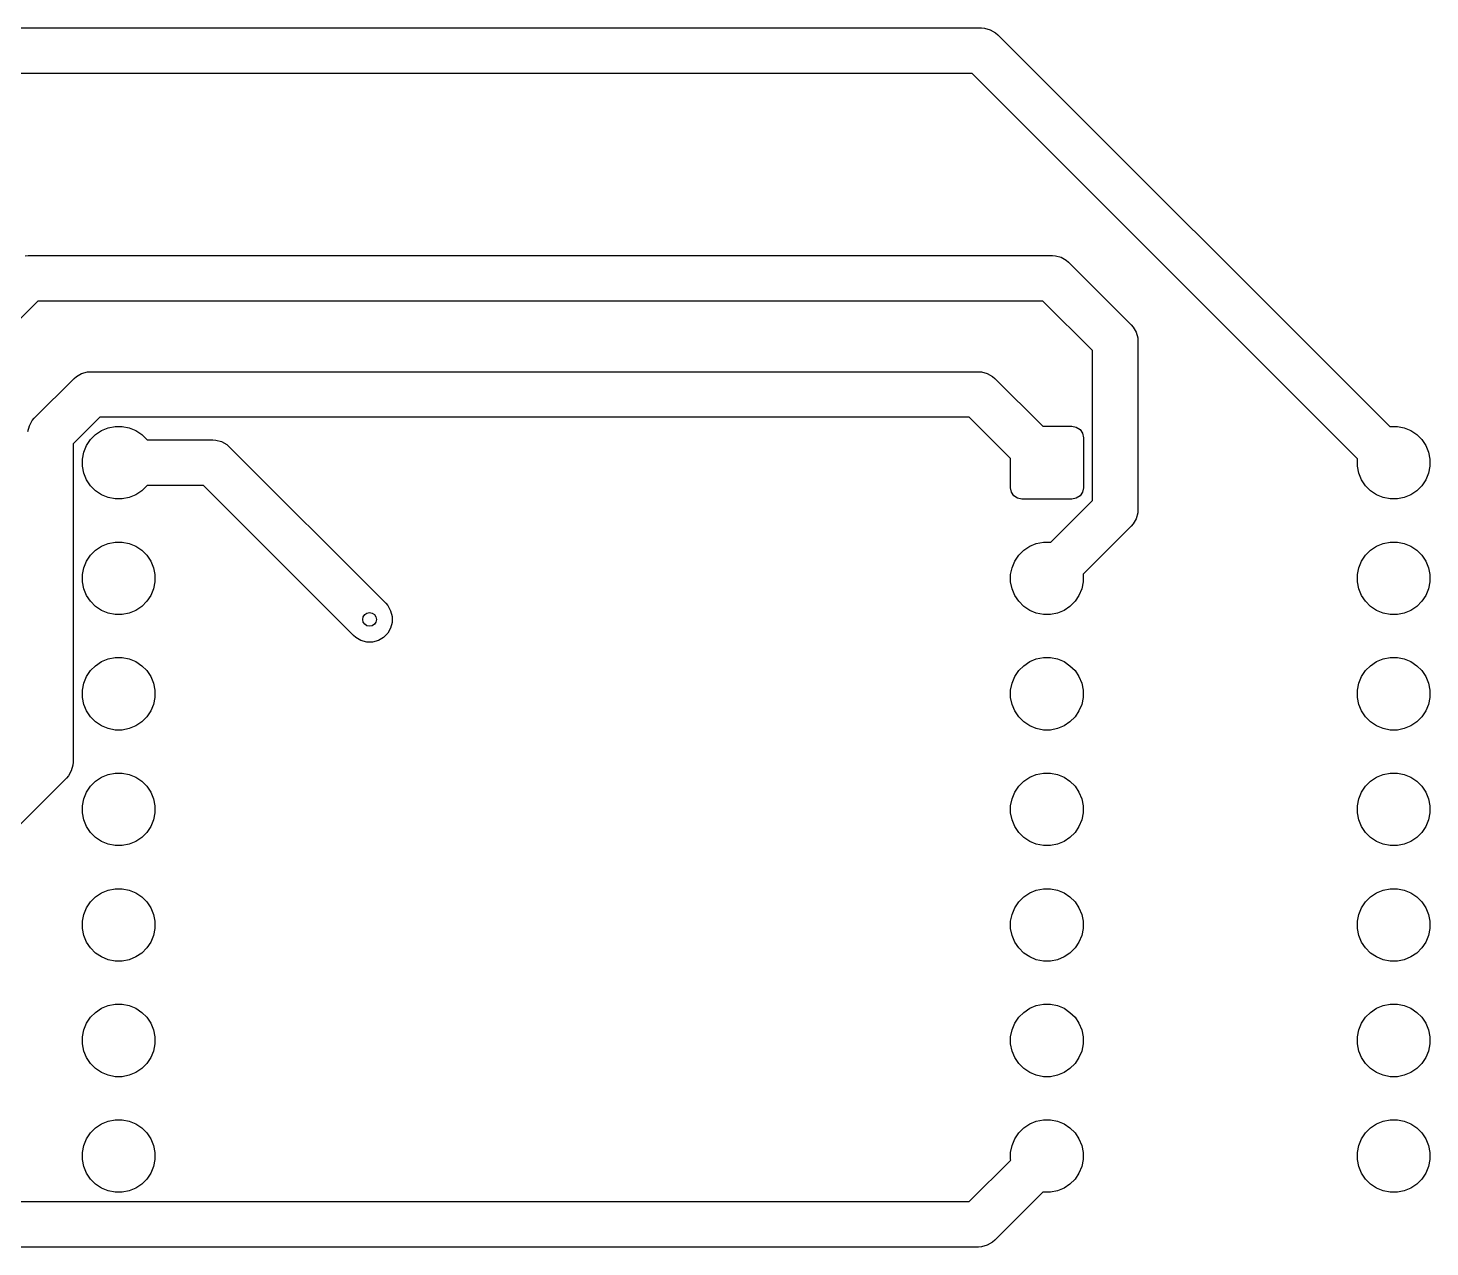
# Model space of a CAD drawing. Header units: inches. Extents: x 4.5 to 6.92, y -4.64 to -2.44.
# Drawn here: x 5.708 to 6.921, y -3.496 to -2.441 of the extents above; entities that cross this region are included whole.
import ezdxf

# ---------------------------------------------------------------- set-up
doc = ezdxf.new("R2010")
doc.units = ezdxf.units.IN
doc.header["$MEASUREMENT"] = 0
doc.layers.add('B.Cu', color=153, linetype='CONTINUOUS', true_color=0x4d7fc4)

msp = doc.modelspace()

# ---------------------------------------------------------------- linework, layer by layer
at = {"layer": 'B.Cu', "linetype": 'CONTINUOUS'}
for p, q in [((5.315, -2.4409), (6.5333, -2.4409)), ((6.5333, -2.4409), (6.5358, -2.4411)), ((6.5358, -2.4411), (6.5358, -2.4411)), ((6.5358, -2.4411), (6.5408, -2.4424)), ((6.5408, -2.4424), (6.5453, -2.445)), ((6.5453, -2.445), (6.5453, -2.445)), ((6.5453, -2.445), (6.5472, -2.4467)), ((6.5472, -2.4467), (6.8863, -2.7859)), ((6.5251, -2.4803), (5.3231, -2.4803)), ((6.8585, -2.8137), (6.5251, -2.4803)), ((5.7061, -2.638), (5.7087, -2.6378)), ((5.7087, -2.6378), (6.5945, -2.6378)), ((6.5945, -2.6378), (6.5971, -2.638)), ((6.5971, -2.638), (6.5971, -2.638)), ((6.5971, -2.638), (6.602, -2.6393)), ((6.602, -2.6393), (6.6065, -2.6419)), ((6.6065, -2.6419), (6.6065, -2.6419)), ((6.6065, -2.6419), (6.6084, -2.6436)), ((6.6084, -2.6436), (6.6627, -2.6979)), ((5.7168, -2.6772), (5.5656, -2.8284)), ((6.5863, -2.6772), (5.7168, -2.6772)), ((6.6291, -2.72), (6.5863, -2.6772)), ((6.6627, -2.6979), (6.6644, -2.6998)), ((6.6644, -2.6998), (6.6644, -2.6998)), ((6.6644, -2.6998), (6.667, -2.7043)), ((6.667, -2.7043), (6.667, -2.7043)), ((6.667, -2.7043), (6.6683, -2.7092)), ((6.6683, -2.7092), (6.6683, -2.7092)), ((6.6683, -2.7092), (6.6685, -2.7118)), ((6.6685, -2.7118), (6.6685, -2.8581)), ((6.6291, -2.8499), (6.6291, -2.72)), ((5.7504, -2.7425), (5.7548, -2.7399)), ((5.7548, -2.7399), (5.7598, -2.7386)), ((5.7598, -2.7386), (5.7623, -2.7384)), ((5.7598, -2.7386), (5.7598, -2.7386)), ((5.7623, -2.7384), (6.5307, -2.7384)), ((6.5307, -2.7384), (6.5333, -2.7386)), ((6.5333, -2.7386), (6.5333, -2.7386)), ((6.5333, -2.7386), (6.5382, -2.7399)), ((6.5382, -2.7399), (6.5427, -2.7425)), ((5.7138, -2.7787), (5.7484, -2.7442)), ((5.7484, -2.7442), (5.7504, -2.7425)), ((5.7504, -2.7425), (5.7504, -2.7425)), ((6.5427, -2.7425), (6.5427, -2.7425)), ((6.5427, -2.7425), (6.5446, -2.7442)), ((6.5446, -2.7442), (6.5861, -2.7856)), ((5.7082, -2.7901), (5.7096, -2.7851)), ((5.7096, -2.7851), (5.7121, -2.7807)), ((5.7121, -2.7807), (5.7138, -2.7787)), ((5.7121, -2.7807), (5.7121, -2.7807)), ((5.7705, -2.7778), (5.7474, -2.8008)), ((6.5226, -2.7778), (5.7705, -2.7778)), ((5.772, -2.7893), (5.7777, -2.787)), ((5.7777, -2.787), (5.7837, -2.7858)), ((5.7837, -2.7858), (5.7899, -2.7858)), ((5.7899, -2.7858), (5.796, -2.787)), ((5.796, -2.787), (5.8017, -2.7893)), ((6.5583, -2.8135), (6.5226, -2.7778)), ((6.5861, -2.7856), (6.6114, -2.7856)), ((6.6114, -2.7856), (6.6152, -2.7864)), ((6.6152, -2.7864), (6.6184, -2.7885)), ((6.6184, -2.7885), (6.6205, -2.7917)), ((6.8863, -2.7859), (6.8867, -2.7858)), ((6.8867, -2.7858), (6.8929, -2.7858)), ((6.8929, -2.7858), (6.8989, -2.787)), ((6.8989, -2.787), (6.9046, -2.7893)), ((5.7474, -2.8008), (5.7474, -3.0762)), ((5.759, -2.8023), (5.7625, -2.7971)), ((5.7625, -2.7971), (5.7668, -2.7928)), ((5.7668, -2.7928), (5.772, -2.7893)), ((5.8017, -2.7893), (5.8068, -2.7928)), ((5.8068, -2.7928), (5.8112, -2.7971)), ((5.8112, -2.7971), (5.8114, -2.7974)), ((5.8114, -2.7974), (5.8683, -2.7974)), ((5.8683, -2.7974), (5.8709, -2.7976)), ((5.8709, -2.7976), (5.8709, -2.7976)), ((5.8709, -2.7976), (5.8758, -2.7989)), ((5.8758, -2.7989), (5.8803, -2.8015)), ((6.6205, -2.7917), (6.6213, -2.7955)), ((6.6213, -2.7955), (6.6213, -2.8388)), ((6.9046, -2.7893), (6.9097, -2.7928)), ((6.9097, -2.7928), (6.9141, -2.7971)), ((6.9141, -2.7971), (6.9175, -2.8023)), ((5.7555, -2.814), (5.7567, -2.808)), ((5.7567, -2.808), (5.759, -2.8023)), ((5.8803, -2.8015), (5.8803, -2.8015)), ((5.8803, -2.8015), (5.8822, -2.8032)), ((5.8822, -2.8032), (6.0179, -2.9388)), ((6.9175, -2.8023), (6.9199, -2.808)), ((6.9199, -2.808), (6.9211, -2.814)), ((5.7555, -2.8202), (5.7555, -2.814)), ((5.7567, -2.8263), (5.7555, -2.8202)), ((6.5583, -2.8388), (6.5583, -2.8135)), ((6.8584, -2.814), (6.8585, -2.8137)), ((6.8584, -2.8202), (6.8584, -2.814)), ((6.8596, -2.8263), (6.8584, -2.8202)), ((6.9211, -2.8202), (6.9199, -2.8263)), ((6.9211, -2.814), (6.9211, -2.8202)), ((5.759, -2.832), (5.7567, -2.8263)), ((5.7625, -2.8371), (5.759, -2.832)), ((5.7668, -2.8415), (5.7625, -2.8371)), ((5.8112, -2.8371), (5.8068, -2.8415)), ((5.8114, -2.8368), (5.8112, -2.8371)), ((5.8602, -2.8368), (5.8114, -2.8368)), ((5.99, -2.9667), (5.8602, -2.8368)), ((6.862, -2.832), (6.8596, -2.8263)), ((6.8654, -2.8371), (6.862, -2.832)), ((6.8698, -2.8415), (6.8654, -2.8371)), ((6.9141, -2.8371), (6.9097, -2.8415)), ((6.9175, -2.832), (6.9141, -2.8371)), ((6.9199, -2.8263), (6.9175, -2.832)), ((5.772, -2.8449), (5.7668, -2.8415)), ((5.7777, -2.8473), (5.772, -2.8449)), ((5.7837, -2.8485), (5.7777, -2.8473)), ((5.7899, -2.8485), (5.7837, -2.8485)), ((5.796, -2.8473), (5.7899, -2.8485)), ((5.8017, -2.8449), (5.796, -2.8473)), ((5.8068, -2.8415), (5.8017, -2.8449)), ((6.559, -2.8425), (6.5583, -2.8388)), ((6.5612, -2.8457), (6.559, -2.8425)), ((6.5643, -2.8479), (6.5612, -2.8457)), ((6.5681, -2.8486), (6.5643, -2.8479)), ((6.6114, -2.8486), (6.5681, -2.8486)), ((6.6152, -2.8479), (6.6114, -2.8486)), ((6.6184, -2.8457), (6.6152, -2.8479)), ((6.6205, -2.8425), (6.6184, -2.8457)), ((6.6213, -2.8388), (6.6205, -2.8425)), ((6.8749, -2.8449), (6.8698, -2.8415)), ((6.8806, -2.8473), (6.8749, -2.8449)), ((6.8867, -2.8485), (6.8806, -2.8473)), ((6.8929, -2.8485), (6.8867, -2.8485)), ((6.8989, -2.8473), (6.8929, -2.8485)), ((6.9046, -2.8449), (6.8989, -2.8473)), ((6.9097, -2.8415), (6.9046, -2.8449)), ((6.5932, -2.8859), (6.6291, -2.8499)), ((6.6683, -2.8606), (6.667, -2.8656)), ((6.6685, -2.8581), (6.6683, -2.8606)), ((6.6683, -2.8606), (6.6683, -2.8606)), ((6.6627, -2.872), (6.621, -2.9137)), ((6.6644, -2.8701), (6.6627, -2.872)), ((6.667, -2.8656), (6.6644, -2.8701)), ((6.6644, -2.8701), (6.6644, -2.8701)), ((5.7777, -2.887), (5.7837, -2.8858)), ((5.7837, -2.8858), (5.7899, -2.8858)), ((5.7899, -2.8858), (5.796, -2.887)), ((6.5806, -2.887), (6.5867, -2.8858)), ((6.5867, -2.8858), (6.5929, -2.8858)), ((6.5929, -2.8858), (6.5932, -2.8859)), ((6.8806, -2.887), (6.8867, -2.8858)), ((6.8867, -2.8858), (6.8929, -2.8858)), ((6.8929, -2.8858), (6.8989, -2.887)), ((5.759, -2.9023), (5.7625, -2.8971)), ((5.7625, -2.8971), (5.7668, -2.8928)), ((5.7668, -2.8928), (5.772, -2.8893)), ((5.772, -2.8893), (5.7777, -2.887)), ((5.796, -2.887), (5.8017, -2.8893)), ((5.8017, -2.8893), (5.8068, -2.8928)), ((5.8068, -2.8928), (5.8112, -2.8971)), ((5.8112, -2.8971), (5.8146, -2.9023)), ((6.562, -2.9023), (6.5654, -2.8971)), ((6.5654, -2.8971), (6.5698, -2.8928)), ((6.5698, -2.8928), (6.5749, -2.8893)), ((6.5749, -2.8893), (6.5806, -2.887)), ((6.862, -2.9023), (6.8654, -2.8971)), ((6.8654, -2.8971), (6.8698, -2.8928)), ((6.8698, -2.8928), (6.8749, -2.8893)), ((6.8749, -2.8893), (6.8806, -2.887)), ((6.8989, -2.887), (6.9046, -2.8893)), ((6.9046, -2.8893), (6.9097, -2.8928)), ((6.9097, -2.8928), (6.9141, -2.8971)), ((6.9141, -2.8971), (6.9175, -2.9023)), ((5.7555, -2.914), (5.7567, -2.908)), ((5.7567, -2.908), (5.759, -2.9023)), ((5.8146, -2.9023), (5.817, -2.908)), ((5.817, -2.908), (5.8182, -2.914)), ((6.5584, -2.914), (6.5596, -2.908)), ((6.5596, -2.908), (6.562, -2.9023)), ((6.8584, -2.914), (6.8596, -2.908)), ((6.8596, -2.908), (6.862, -2.9023)), ((6.9175, -2.9023), (6.9199, -2.908)), ((6.9199, -2.908), (6.9211, -2.914)), ((5.7555, -2.9202), (5.7555, -2.914)), ((5.7567, -2.9263), (5.7555, -2.9202)), ((5.8182, -2.9202), (5.817, -2.9263)), ((5.8182, -2.914), (5.8182, -2.9202)), ((6.5584, -2.9202), (6.5584, -2.914)), ((6.5596, -2.9263), (6.5584, -2.9202)), ((6.6211, -2.9202), (6.6199, -2.9263)), ((6.621, -2.9137), (6.6211, -2.914)), ((6.6211, -2.914), (6.6211, -2.9202)), ((6.8584, -2.9202), (6.8584, -2.914)), ((6.8596, -2.9263), (6.8584, -2.9202)), ((6.9211, -2.9202), (6.9199, -2.9263)), ((6.9211, -2.914), (6.9211, -2.9202)), ((5.759, -2.932), (5.7567, -2.9263)), ((5.7625, -2.9371), (5.759, -2.932)), ((5.8146, -2.932), (5.8112, -2.9371)), ((5.817, -2.9263), (5.8146, -2.932)), ((6.562, -2.932), (6.5596, -2.9263)), ((6.5654, -2.9371), (6.562, -2.932)), ((6.6175, -2.932), (6.6141, -2.9371)), ((6.6199, -2.9263), (6.6175, -2.932)), ((6.862, -2.932), (6.8596, -2.9263)), ((6.8654, -2.9371), (6.862, -2.932)), ((6.9175, -2.932), (6.9141, -2.9371)), ((6.9199, -2.9263), (6.9175, -2.932)), ((5.7668, -2.9415), (5.7625, -2.9371)), ((5.772, -2.9449), (5.7668, -2.9415)), ((5.7777, -2.9473), (5.772, -2.9449)), ((5.8017, -2.9449), (5.796, -2.9473)), ((5.8068, -2.9415), (5.8017, -2.9449)), ((5.8112, -2.9371), (5.8068, -2.9415)), ((6.0179, -2.9388), (6.0196, -2.9408)), ((6.0196, -2.9408), (6.0221, -2.9452)), ((6.0221, -2.9452), (6.0235, -2.9502)), ((6.5698, -2.9415), (6.5654, -2.9371)), ((6.5749, -2.9449), (6.5698, -2.9415)), ((6.5806, -2.9473), (6.5749, -2.9449)), ((6.6046, -2.9449), (6.5989, -2.9473)), ((6.6097, -2.9415), (6.6046, -2.9449)), ((6.6141, -2.9371), (6.6097, -2.9415)), ((6.8698, -2.9415), (6.8654, -2.9371)), ((6.8749, -2.9449), (6.8698, -2.9415)), ((6.8806, -2.9473), (6.8749, -2.9449)), ((6.9046, -2.9449), (6.8989, -2.9473)), ((6.9097, -2.9415), (6.9046, -2.9449)), ((6.9141, -2.9371), (6.9097, -2.9415)), ((5.7837, -2.9485), (5.7777, -2.9473)), ((5.7899, -2.9485), (5.7837, -2.9485)), ((5.796, -2.9473), (5.7899, -2.9485)), ((6.0235, -2.9553), (6.0221, -2.9603)), ((6.0235, -2.9502), (6.0235, -2.9553)), ((6.5867, -2.9485), (6.5806, -2.9473)), ((6.5929, -2.9485), (6.5867, -2.9485)), ((6.5989, -2.9473), (6.5929, -2.9485)), ((6.8867, -2.9485), (6.8806, -2.9473)), ((6.8929, -2.9485), (6.8867, -2.9485)), ((6.8989, -2.9473), (6.8929, -2.9485)), ((5.992, -2.9684), (5.99, -2.9667)), ((5.9964, -2.9709), (5.992, -2.9684)), ((6.0014, -2.9723), (5.9964, -2.9709)), ((6.0115, -2.9709), (6.0065, -2.9723)), ((6.0159, -2.9684), (6.0115, -2.9709)), ((6.0196, -2.9647), (6.0159, -2.9684)), ((6.0221, -2.9603), (6.0196, -2.9647)), ((6.0065, -2.9723), (6.0014, -2.9723)), ((5.7625, -2.9971), (5.7668, -2.9928)), ((5.7668, -2.9928), (5.772, -2.9893)), ((5.772, -2.9893), (5.7777, -2.987)), ((5.7777, -2.987), (5.7837, -2.9858)), ((5.7837, -2.9858), (5.7899, -2.9858)), ((5.7899, -2.9858), (5.796, -2.987)), ((5.796, -2.987), (5.8017, -2.9893)), ((5.8017, -2.9893), (5.8068, -2.9928)), ((5.8068, -2.9928), (5.8112, -2.9971)), ((6.5654, -2.9971), (6.5698, -2.9928)), ((6.5698, -2.9928), (6.5749, -2.9893)), ((6.5749, -2.9893), (6.5806, -2.987)), ((6.5806, -2.987), (6.5867, -2.9858)), ((6.5867, -2.9858), (6.5929, -2.9858)), ((6.5929, -2.9858), (6.5989, -2.987)), ((6.5989, -2.987), (6.6046, -2.9893)), ((6.6046, -2.9893), (6.6097, -2.9928)), ((6.6097, -2.9928), (6.6141, -2.9971)), ((6.8654, -2.9971), (6.8698, -2.9928)), ((6.8698, -2.9928), (6.8749, -2.9893)), ((6.8749, -2.9893), (6.8806, -2.987)), ((6.8806, -2.987), (6.8867, -2.9858)), ((6.8867, -2.9858), (6.8929, -2.9858)), ((6.8929, -2.9858), (6.8989, -2.987)), ((6.8989, -2.987), (6.9046, -2.9893)), ((6.9046, -2.9893), (6.9097, -2.9928)), ((6.9097, -2.9928), (6.9141, -2.9971)), ((5.7567, -3.008), (5.759, -3.0023)), ((5.759, -3.0023), (5.7625, -2.9971)), ((5.8112, -2.9971), (5.8146, -3.0023)), ((5.8146, -3.0023), (5.817, -3.008)), ((6.5596, -3.008), (6.562, -3.0023)), ((6.562, -3.0023), (6.5654, -2.9971)), ((6.6141, -2.9971), (6.6175, -3.0023)), ((6.6175, -3.0023), (6.6199, -3.008)), ((6.8596, -3.008), (6.862, -3.0023)), ((6.862, -3.0023), (6.8654, -2.9971)), ((6.9141, -2.9971), (6.9175, -3.0023)), ((6.9175, -3.0023), (6.9199, -3.008)), ((5.7555, -3.014), (5.7567, -3.008)), ((5.7555, -3.0202), (5.7555, -3.014)), ((5.817, -3.008), (5.8182, -3.014)), ((5.8182, -3.014), (5.8182, -3.0202)), ((6.5584, -3.014), (6.5596, -3.008)), ((6.5584, -3.0202), (6.5584, -3.014)), ((6.6199, -3.008), (6.6211, -3.014)), ((6.6211, -3.014), (6.6211, -3.0202)), ((6.8584, -3.014), (6.8596, -3.008)), ((6.8584, -3.0202), (6.8584, -3.014)), ((6.9199, -3.008), (6.9211, -3.014)), ((6.9211, -3.014), (6.9211, -3.0202)), ((5.7567, -3.0263), (5.7555, -3.0202)), ((5.759, -3.032), (5.7567, -3.0263)), ((5.817, -3.0263), (5.8146, -3.032)), ((5.8182, -3.0202), (5.817, -3.0263)), ((6.5596, -3.0263), (6.5584, -3.0202)), ((6.562, -3.032), (6.5596, -3.0263)), ((6.6199, -3.0263), (6.6175, -3.032)), ((6.6211, -3.0202), (6.6199, -3.0263)), ((6.8596, -3.0263), (6.8584, -3.0202)), ((6.862, -3.032), (6.8596, -3.0263)), ((6.9199, -3.0263), (6.9175, -3.032)), ((6.9211, -3.0202), (6.9199, -3.0263)), ((5.7625, -3.0371), (5.759, -3.032)), ((5.7668, -3.0415), (5.7625, -3.0371)), ((5.772, -3.0449), (5.7668, -3.0415)), ((5.8068, -3.0415), (5.8017, -3.0449)), ((5.8112, -3.0371), (5.8068, -3.0415)), ((5.8146, -3.032), (5.8112, -3.0371)), ((6.5654, -3.0371), (6.562, -3.032)), ((6.5698, -3.0415), (6.5654, -3.0371)), ((6.5749, -3.0449), (6.5698, -3.0415)), ((6.6097, -3.0415), (6.6046, -3.0449)), ((6.6141, -3.0371), (6.6097, -3.0415)), ((6.6175, -3.032), (6.6141, -3.0371)), ((6.8654, -3.0371), (6.862, -3.032)), ((6.8698, -3.0415), (6.8654, -3.0371)), ((6.8749, -3.0449), (6.8698, -3.0415)), ((6.9097, -3.0415), (6.9046, -3.0449)), ((6.9141, -3.0371), (6.9097, -3.0415)), ((6.9175, -3.032), (6.9141, -3.0371)), ((5.7777, -3.0473), (5.772, -3.0449)), ((5.7837, -3.0485), (5.7777, -3.0473)), ((5.7899, -3.0485), (5.7837, -3.0485)), ((5.796, -3.0473), (5.7899, -3.0485)), ((5.8017, -3.0449), (5.796, -3.0473)), ((6.5806, -3.0473), (6.5749, -3.0449)), ((6.5867, -3.0485), (6.5806, -3.0473)), ((6.5929, -3.0485), (6.5867, -3.0485)), ((6.5989, -3.0473), (6.5929, -3.0485)), ((6.6046, -3.0449), (6.5989, -3.0473)), ((6.8806, -3.0473), (6.8749, -3.0449)), ((6.8867, -3.0485), (6.8806, -3.0473)), ((6.8929, -3.0485), (6.8867, -3.0485)), ((6.8989, -3.0473), (6.8929, -3.0485)), ((6.9046, -3.0449), (6.8989, -3.0473)), ((5.7473, -3.0788), (5.7459, -3.0837)), ((5.7474, -3.0762), (5.7473, -3.0788)), ((5.7473, -3.0788), (5.7473, -3.0788)), ((5.7417, -3.0901), (5.5181, -3.3137)), ((5.7434, -3.0882), (5.7417, -3.0901)), ((5.7459, -3.0837), (5.7434, -3.0882)), ((5.7434, -3.0882), (5.7434, -3.0882)), ((5.7668, -3.0928), (5.772, -3.0893)), ((5.772, -3.0893), (5.7777, -3.087)), ((5.7777, -3.087), (5.7837, -3.0858)), ((5.7837, -3.0858), (5.7899, -3.0858)), ((5.7899, -3.0858), (5.796, -3.087)), ((5.796, -3.087), (5.8017, -3.0893)), ((5.8017, -3.0893), (5.8068, -3.0928)), ((6.5698, -3.0928), (6.5749, -3.0893)), ((6.5749, -3.0893), (6.5806, -3.087)), ((6.5806, -3.087), (6.5867, -3.0858)), ((6.5867, -3.0858), (6.5929, -3.0858)), ((6.5929, -3.0858), (6.5989, -3.087)), ((6.5989, -3.087), (6.6046, -3.0893)), ((6.6046, -3.0893), (6.6097, -3.0928)), ((6.8698, -3.0928), (6.8749, -3.0893)), ((6.8749, -3.0893), (6.8806, -3.087)), ((6.8806, -3.087), (6.8867, -3.0858)), ((6.8867, -3.0858), (6.8929, -3.0858)), ((6.8929, -3.0858), (6.8989, -3.087)), ((6.8989, -3.087), (6.9046, -3.0893)), ((6.9046, -3.0893), (6.9097, -3.0928)), ((5.7567, -3.108), (5.759, -3.1023)), ((5.759, -3.1023), (5.7625, -3.0971)), ((5.7625, -3.0971), (5.7668, -3.0928)), ((5.8068, -3.0928), (5.8112, -3.0971)), ((5.8112, -3.0971), (5.8146, -3.1023)), ((5.8146, -3.1023), (5.817, -3.108)), ((6.5596, -3.108), (6.562, -3.1023)), ((6.562, -3.1023), (6.5654, -3.0971)), ((6.5654, -3.0971), (6.5698, -3.0928)), ((6.6097, -3.0928), (6.6141, -3.0971)), ((6.6141, -3.0971), (6.6175, -3.1023)), ((6.6175, -3.1023), (6.6199, -3.108)), ((6.8596, -3.108), (6.862, -3.1023)), ((6.862, -3.1023), (6.8654, -3.0971)), ((6.8654, -3.0971), (6.8698, -3.0928)), ((6.9097, -3.0928), (6.9141, -3.0971)), ((6.9141, -3.0971), (6.9175, -3.1023)), ((6.9175, -3.1023), (6.9199, -3.108)), ((5.7555, -3.114), (5.7567, -3.108)), ((5.7555, -3.1202), (5.7555, -3.114)), ((5.817, -3.108), (5.8182, -3.114)), ((5.8182, -3.114), (5.8182, -3.1202)), ((6.5584, -3.114), (6.5596, -3.108)), ((6.5584, -3.1202), (6.5584, -3.114)), ((6.6199, -3.108), (6.6211, -3.114)), ((6.6211, -3.114), (6.6211, -3.1202)), ((6.8584, -3.114), (6.8596, -3.108)), ((6.8584, -3.1202), (6.8584, -3.114)), ((6.9199, -3.108), (6.9211, -3.114)), ((6.9211, -3.114), (6.9211, -3.1202)), ((5.7567, -3.1263), (5.7555, -3.1202)), ((5.759, -3.132), (5.7567, -3.1263)), ((5.817, -3.1263), (5.8146, -3.132)), ((5.8182, -3.1202), (5.817, -3.1263)), ((6.5596, -3.1263), (6.5584, -3.1202)), ((6.562, -3.132), (6.5596, -3.1263)), ((6.6199, -3.1263), (6.6175, -3.132)), ((6.6211, -3.1202), (6.6199, -3.1263)), ((6.8596, -3.1263), (6.8584, -3.1202)), ((6.862, -3.132), (6.8596, -3.1263)), ((6.9199, -3.1263), (6.9175, -3.132)), ((6.9211, -3.1202), (6.9199, -3.1263)), ((5.7625, -3.1371), (5.759, -3.132)), ((5.7668, -3.1415), (5.7625, -3.1371)), ((5.8112, -3.1371), (5.8068, -3.1415)), ((5.8146, -3.132), (5.8112, -3.1371)), ((6.5654, -3.1371), (6.562, -3.132)), ((6.5698, -3.1415), (6.5654, -3.1371)), ((6.6141, -3.1371), (6.6097, -3.1415)), ((6.6175, -3.132), (6.6141, -3.1371)), ((6.8654, -3.1371), (6.862, -3.132)), ((6.8698, -3.1415), (6.8654, -3.1371)), ((6.9141, -3.1371), (6.9097, -3.1415)), ((6.9175, -3.132), (6.9141, -3.1371)), ((5.772, -3.1449), (5.7668, -3.1415)), ((5.7777, -3.1473), (5.772, -3.1449)), ((5.7837, -3.1485), (5.7777, -3.1473)), ((5.7899, -3.1485), (5.7837, -3.1485)), ((5.796, -3.1473), (5.7899, -3.1485)), ((5.8017, -3.1449), (5.796, -3.1473)), ((5.8068, -3.1415), (5.8017, -3.1449)), ((6.5749, -3.1449), (6.5698, -3.1415)), ((6.5806, -3.1473), (6.5749, -3.1449)), ((6.5867, -3.1485), (6.5806, -3.1473)), ((6.5929, -3.1485), (6.5867, -3.1485)), ((6.5989, -3.1473), (6.5929, -3.1485)), ((6.6046, -3.1449), (6.5989, -3.1473)), ((6.6097, -3.1415), (6.6046, -3.1449)), ((6.8749, -3.1449), (6.8698, -3.1415)), ((6.8806, -3.1473), (6.8749, -3.1449)), ((6.8867, -3.1485), (6.8806, -3.1473)), ((6.8929, -3.1485), (6.8867, -3.1485)), ((6.8989, -3.1473), (6.8929, -3.1485)), ((6.9046, -3.1449), (6.8989, -3.1473)), ((6.9097, -3.1415), (6.9046, -3.1449)), ((5.772, -3.1893), (5.7777, -3.187)), ((5.7777, -3.187), (5.7837, -3.1858)), ((5.7837, -3.1858), (5.7899, -3.1858)), ((5.7899, -3.1858), (5.796, -3.187)), ((5.796, -3.187), (5.8017, -3.1893)), ((6.5749, -3.1893), (6.5806, -3.187)), ((6.5806, -3.187), (6.5867, -3.1858)), ((6.5867, -3.1858), (6.5929, -3.1858)), ((6.5929, -3.1858), (6.5989, -3.187)), ((6.5989, -3.187), (6.6046, -3.1893)), ((6.8749, -3.1893), (6.8806, -3.187)), ((6.8806, -3.187), (6.8867, -3.1858)), ((6.8867, -3.1858), (6.8929, -3.1858)), ((6.8929, -3.1858), (6.8989, -3.187)), ((6.8989, -3.187), (6.9046, -3.1893)), ((5.759, -3.2023), (5.7625, -3.1971)), ((5.7625, -3.1971), (5.7668, -3.1928)), ((5.7668, -3.1928), (5.772, -3.1893)), ((5.8017, -3.1893), (5.8068, -3.1928)), ((5.8068, -3.1928), (5.8112, -3.1971)), ((5.8112, -3.1971), (5.8146, -3.2023)), ((6.562, -3.2023), (6.5654, -3.1971)), ((6.5654, -3.1971), (6.5698, -3.1928)), ((6.5698, -3.1928), (6.5749, -3.1893)), ((6.6046, -3.1893), (6.6097, -3.1928)), ((6.6097, -3.1928), (6.6141, -3.1971)), ((6.6141, -3.1971), (6.6175, -3.2023)), ((6.862, -3.2023), (6.8654, -3.1971)), ((6.8654, -3.1971), (6.8698, -3.1928)), ((6.8698, -3.1928), (6.8749, -3.1893)), ((6.9046, -3.1893), (6.9097, -3.1928)), ((6.9097, -3.1928), (6.9141, -3.1971)), ((6.9141, -3.1971), (6.9175, -3.2023)), ((5.7555, -3.214), (5.7567, -3.208)), ((5.7567, -3.208), (5.759, -3.2023)), ((5.8146, -3.2023), (5.817, -3.208)), ((5.817, -3.208), (5.8182, -3.214)), ((6.5584, -3.214), (6.5596, -3.208)), ((6.5596, -3.208), (6.562, -3.2023)), ((6.6175, -3.2023), (6.6199, -3.208)), ((6.6199, -3.208), (6.6211, -3.214)), ((6.8584, -3.214), (6.8596, -3.208)), ((6.8596, -3.208), (6.862, -3.2023)), ((6.9175, -3.2023), (6.9199, -3.208)), ((6.9199, -3.208), (6.9211, -3.214)), ((5.7555, -3.2202), (5.7555, -3.214)), ((5.7567, -3.2263), (5.7555, -3.2202)), ((5.8182, -3.2202), (5.817, -3.2263)), ((5.8182, -3.214), (5.8182, -3.2202)), ((6.5584, -3.2202), (6.5584, -3.214)), ((6.5596, -3.2263), (6.5584, -3.2202)), ((6.6211, -3.2202), (6.6199, -3.2263)), ((6.6211, -3.214), (6.6211, -3.2202)), ((6.8584, -3.2202), (6.8584, -3.214)), ((6.8596, -3.2263), (6.8584, -3.2202)), ((6.9211, -3.2202), (6.9199, -3.2263)), ((6.9211, -3.214), (6.9211, -3.2202)), ((5.759, -3.232), (5.7567, -3.2263)), ((5.7625, -3.2371), (5.759, -3.232)), ((5.7668, -3.2415), (5.7625, -3.2371)), ((5.8112, -3.2371), (5.8068, -3.2415)), ((5.8146, -3.232), (5.8112, -3.2371)), ((5.817, -3.2263), (5.8146, -3.232)), ((6.562, -3.232), (6.5596, -3.2263)), ((6.5654, -3.2371), (6.562, -3.232)), ((6.5698, -3.2415), (6.5654, -3.2371)), ((6.6141, -3.2371), (6.6097, -3.2415)), ((6.6175, -3.232), (6.6141, -3.2371)), ((6.6199, -3.2263), (6.6175, -3.232)), ((6.862, -3.232), (6.8596, -3.2263)), ((6.8654, -3.2371), (6.862, -3.232)), ((6.8698, -3.2415), (6.8654, -3.2371)), ((6.9141, -3.2371), (6.9097, -3.2415)), ((6.9175, -3.232), (6.9141, -3.2371)), ((6.9199, -3.2263), (6.9175, -3.232)), ((5.772, -3.2449), (5.7668, -3.2415)), ((5.7777, -3.2473), (5.772, -3.2449)), ((5.7837, -3.2485), (5.7777, -3.2473)), ((5.7899, -3.2485), (5.7837, -3.2485)), ((5.796, -3.2473), (5.7899, -3.2485)), ((5.8017, -3.2449), (5.796, -3.2473)), ((5.8068, -3.2415), (5.8017, -3.2449)), ((6.5749, -3.2449), (6.5698, -3.2415)), ((6.5806, -3.2473), (6.5749, -3.2449)), ((6.5867, -3.2485), (6.5806, -3.2473)), ((6.5929, -3.2485), (6.5867, -3.2485)), ((6.5989, -3.2473), (6.5929, -3.2485)), ((6.6046, -3.2449), (6.5989, -3.2473)), ((6.6097, -3.2415), (6.6046, -3.2449)), ((6.8749, -3.2449), (6.8698, -3.2415)), ((6.8806, -3.2473), (6.8749, -3.2449)), ((6.8867, -3.2485), (6.8806, -3.2473)), ((6.8929, -3.2485), (6.8867, -3.2485)), ((6.8989, -3.2473), (6.8929, -3.2485)), ((6.9046, -3.2449), (6.8989, -3.2473)), ((6.9097, -3.2415), (6.9046, -3.2449)), ((5.7777, -3.287), (5.7837, -3.2858)), ((5.7837, -3.2858), (5.7899, -3.2858)), ((5.7899, -3.2858), (5.796, -3.287)), ((6.5806, -3.287), (6.5867, -3.2858)), ((6.5867, -3.2858), (6.5929, -3.2858)), ((6.5929, -3.2858), (6.5989, -3.287)), ((6.8806, -3.287), (6.8867, -3.2858)), ((6.8867, -3.2858), (6.8929, -3.2858)), ((6.8929, -3.2858), (6.8989, -3.287)), ((5.759, -3.3023), (5.7625, -3.2971)), ((5.7625, -3.2971), (5.7668, -3.2928)), ((5.7668, -3.2928), (5.772, -3.2893)), ((5.772, -3.2893), (5.7777, -3.287)), ((5.796, -3.287), (5.8017, -3.2893)), ((5.8017, -3.2893), (5.8068, -3.2928)), ((5.8068, -3.2928), (5.8112, -3.2971)), ((5.8112, -3.2971), (5.8146, -3.3023)), ((6.562, -3.3023), (6.5654, -3.2971)), ((6.5654, -3.2971), (6.5698, -3.2928)), ((6.5698, -3.2928), (6.5749, -3.2893)), ((6.5749, -3.2893), (6.5806, -3.287)), ((6.5989, -3.287), (6.6046, -3.2893)), ((6.6046, -3.2893), (6.6097, -3.2928)), ((6.6097, -3.2928), (6.6141, -3.2971)), ((6.6141, -3.2971), (6.6175, -3.3023)), ((6.862, -3.3023), (6.8654, -3.2971)), ((6.8654, -3.2971), (6.8698, -3.2928)), ((6.8698, -3.2928), (6.8749, -3.2893)), ((6.8749, -3.2893), (6.8806, -3.287)), ((6.8989, -3.287), (6.9046, -3.2893)), ((6.9046, -3.2893), (6.9097, -3.2928)), ((6.9097, -3.2928), (6.9141, -3.2971)), ((6.9141, -3.2971), (6.9175, -3.3023)), ((5.7555, -3.314), (5.7567, -3.308)), ((5.7567, -3.308), (5.759, -3.3023)), ((5.8146, -3.3023), (5.817, -3.308)), ((5.817, -3.308), (5.8182, -3.314)), ((6.5584, -3.314), (6.5596, -3.308)), ((6.5596, -3.308), (6.562, -3.3023)), ((6.6175, -3.3023), (6.6199, -3.308)), ((6.6199, -3.308), (6.6211, -3.314)), ((6.8584, -3.314), (6.8596, -3.308)), ((6.8596, -3.308), (6.862, -3.3023)), ((6.9175, -3.3023), (6.9199, -3.308)), ((6.9199, -3.308), (6.9211, -3.314)), ((5.7555, -3.3202), (5.7555, -3.314)), ((5.7567, -3.3263), (5.7555, -3.3202)), ((5.8182, -3.3202), (5.817, -3.3263)), ((5.8182, -3.314), (5.8182, -3.3202)), ((6.5584, -3.3202), (6.5584, -3.314)), ((6.5596, -3.3263), (6.5584, -3.3202)), ((6.6211, -3.3202), (6.6199, -3.3263)), ((6.6211, -3.314), (6.6211, -3.3202)), ((6.8584, -3.3202), (6.8584, -3.314)), ((6.8596, -3.3263), (6.8584, -3.3202)), ((6.9211, -3.3202), (6.9199, -3.3263)), ((6.9211, -3.314), (6.9211, -3.3202)), ((5.759, -3.332), (5.7567, -3.3263)), ((5.7625, -3.3371), (5.759, -3.332)), ((5.8146, -3.332), (5.8112, -3.3371)), ((5.817, -3.3263), (5.8146, -3.332)), ((6.562, -3.332), (6.5596, -3.3263)), ((6.5654, -3.3371), (6.562, -3.332)), ((6.6175, -3.332), (6.6141, -3.3371)), ((6.6199, -3.3263), (6.6175, -3.332)), ((6.862, -3.332), (6.8596, -3.3263)), ((6.8654, -3.3371), (6.862, -3.332)), ((6.9175, -3.332), (6.9141, -3.3371)), ((6.9199, -3.3263), (6.9175, -3.332)), ((5.7668, -3.3415), (5.7625, -3.3371)), ((5.772, -3.3449), (5.7668, -3.3415)), ((5.7777, -3.3473), (5.772, -3.3449)), ((5.8017, -3.3449), (5.796, -3.3473)), ((5.8068, -3.3415), (5.8017, -3.3449)), ((5.8112, -3.3371), (5.8068, -3.3415)), ((6.5698, -3.3415), (6.5654, -3.3371)), ((6.5749, -3.3449), (6.5698, -3.3415)), ((6.5806, -3.3473), (6.5749, -3.3449)), ((6.6046, -3.3449), (6.5989, -3.3473)), ((6.6097, -3.3415), (6.6046, -3.3449)), ((6.6141, -3.3371), (6.6097, -3.3415)), ((6.8698, -3.3415), (6.8654, -3.3371)), ((6.8749, -3.3449), (6.8698, -3.3415)), ((6.8806, -3.3473), (6.8749, -3.3449)), ((6.9046, -3.3449), (6.8989, -3.3473)), ((6.9097, -3.3415), (6.9046, -3.3449)), ((6.9141, -3.3371), (6.9097, -3.3415)), ((5.7837, -3.3485), (5.7777, -3.3473)), ((5.7899, -3.3485), (5.7837, -3.3485)), ((5.796, -3.3473), (5.7899, -3.3485)), ((6.5867, -3.3485), (6.5806, -3.3473)), ((6.5929, -3.3485), (6.5867, -3.3485)), ((6.5989, -3.3473), (6.5929, -3.3485)), ((6.8867, -3.3485), (6.8806, -3.3473)), ((6.8929, -3.3485), (6.8867, -3.3485)), ((6.8989, -3.3473), (6.8929, -3.3485)), ((5.7625, -3.3971), (5.7668, -3.3928)), ((5.7668, -3.3928), (5.772, -3.3893)), ((5.772, -3.3893), (5.7777, -3.387)), ((5.7777, -3.387), (5.7837, -3.3858)), ((5.7837, -3.3858), (5.7899, -3.3858)), ((5.7899, -3.3858), (5.796, -3.387)), ((5.796, -3.387), (5.8017, -3.3893)), ((5.8017, -3.3893), (5.8068, -3.3928)), ((5.8068, -3.3928), (5.8112, -3.3971)), ((6.5654, -3.3971), (6.5698, -3.3928)), ((6.5698, -3.3928), (6.5749, -3.3893)), ((6.5749, -3.3893), (6.5806, -3.387)), ((6.5806, -3.387), (6.5867, -3.3858)), ((6.5867, -3.3858), (6.5929, -3.3858)), ((6.5929, -3.3858), (6.5989, -3.387)), ((6.5989, -3.387), (6.6046, -3.3893)), ((6.6046, -3.3893), (6.6097, -3.3928)), ((6.6097, -3.3928), (6.6141, -3.3971)), ((6.8654, -3.3971), (6.8698, -3.3928)), ((6.8698, -3.3928), (6.8749, -3.3893)), ((6.8749, -3.3893), (6.8806, -3.387)), ((6.8806, -3.387), (6.8867, -3.3858)), ((6.8867, -3.3858), (6.8929, -3.3858)), ((6.8929, -3.3858), (6.8989, -3.387)), ((6.8989, -3.387), (6.9046, -3.3893)), ((6.9046, -3.3893), (6.9097, -3.3928)), ((6.9097, -3.3928), (6.9141, -3.3971)), ((5.7567, -3.408), (5.759, -3.4023)), ((5.759, -3.4023), (5.7625, -3.3971)), ((5.8112, -3.3971), (5.8146, -3.4023)), ((5.8146, -3.4023), (5.817, -3.408)), ((6.5596, -3.408), (6.562, -3.4023)), ((6.562, -3.4023), (6.5654, -3.3971)), ((6.6141, -3.3971), (6.6175, -3.4023)), ((6.6175, -3.4023), (6.6199, -3.408)), ((6.8596, -3.408), (6.862, -3.4023)), ((6.862, -3.4023), (6.8654, -3.3971)), ((6.9141, -3.3971), (6.9175, -3.4023)), ((6.9175, -3.4023), (6.9199, -3.408)), ((5.7555, -3.414), (5.7567, -3.408)), ((5.7555, -3.4202), (5.7555, -3.414)), ((5.817, -3.408), (5.8182, -3.414)), ((5.8182, -3.414), (5.8182, -3.4202)), ((6.5584, -3.414), (6.5596, -3.408)), ((6.5584, -3.4202), (6.5584, -3.414)), ((6.6199, -3.408), (6.6211, -3.414)), ((6.6211, -3.414), (6.6211, -3.4202)), ((6.8584, -3.414), (6.8596, -3.408)), ((6.8584, -3.4202), (6.8584, -3.414)), ((6.9199, -3.408), (6.9211, -3.414)), ((6.9211, -3.414), (6.9211, -3.4202)), ((5.7567, -3.4263), (5.7555, -3.4202)), ((5.759, -3.432), (5.7567, -3.4263)), ((5.817, -3.4263), (5.8146, -3.432)), ((5.8182, -3.4202), (5.817, -3.4263)), ((6.5226, -3.4565), (6.5585, -3.4206)), ((6.5585, -3.4206), (6.5584, -3.4202)), ((6.6199, -3.4263), (6.6175, -3.432)), ((6.6211, -3.4202), (6.6199, -3.4263)), ((6.8596, -3.4263), (6.8584, -3.4202)), ((6.862, -3.432), (6.8596, -3.4263)), ((6.9199, -3.4263), (6.9175, -3.432)), ((6.9211, -3.4202), (6.9199, -3.4263)), ((5.7625, -3.4371), (5.759, -3.432)), ((5.7668, -3.4415), (5.7625, -3.4371)), ((5.772, -3.4449), (5.7668, -3.4415)), ((5.8068, -3.4415), (5.8017, -3.4449)), ((5.8112, -3.4371), (5.8068, -3.4415)), ((5.8146, -3.432), (5.8112, -3.4371)), ((6.6097, -3.4415), (6.6046, -3.4449)), ((6.6141, -3.4371), (6.6097, -3.4415)), ((6.6175, -3.432), (6.6141, -3.4371)), ((6.8654, -3.4371), (6.862, -3.432)), ((6.8698, -3.4415), (6.8654, -3.4371)), ((6.8749, -3.4449), (6.8698, -3.4415)), ((6.9097, -3.4415), (6.9046, -3.4449)), ((6.9141, -3.4371), (6.9097, -3.4415)), ((6.9175, -3.432), (6.9141, -3.4371)), ((5.7777, -3.4473), (5.772, -3.4449)), ((5.7837, -3.4485), (5.7777, -3.4473)), ((5.7899, -3.4485), (5.7837, -3.4485)), ((5.796, -3.4473), (5.7899, -3.4485)), ((5.8017, -3.4449), (5.796, -3.4473)), ((6.5863, -3.4484), (6.5446, -3.4901)), ((6.5867, -3.4485), (6.5863, -3.4484)), ((6.5929, -3.4485), (6.5867, -3.4485)), ((6.5989, -3.4473), (6.5929, -3.4485)), ((6.6046, -3.4449), (6.5989, -3.4473)), ((6.8806, -3.4473), (6.8749, -3.4449)), ((6.8867, -3.4485), (6.8806, -3.4473)), ((6.8929, -3.4485), (6.8867, -3.4485)), ((6.8989, -3.4473), (6.8929, -3.4485)), ((6.9046, -3.4449), (6.8989, -3.4473)), ((5.554, -3.4565), (6.5226, -3.4565)), ((6.5427, -3.4918), (6.5382, -3.4944)), ((6.5446, -3.4901), (6.5427, -3.4918)), ((6.5427, -3.4918), (6.5427, -3.4918)), ((6.5307, -3.4959), (5.5459, -3.4959)), ((6.5333, -3.4957), (6.5307, -3.4959)), ((6.5382, -3.4944), (6.5333, -3.4957)), ((6.5333, -3.4957), (6.5333, -3.4957))]:
    msp.add_line(p, q, dxfattribs=at)
at = {"layer": 'B.Cu'}
msp.add_circle((6.0039, -2.9528), 0.00591, dxfattribs=at)

doc.saveas('drawing.dxf')
